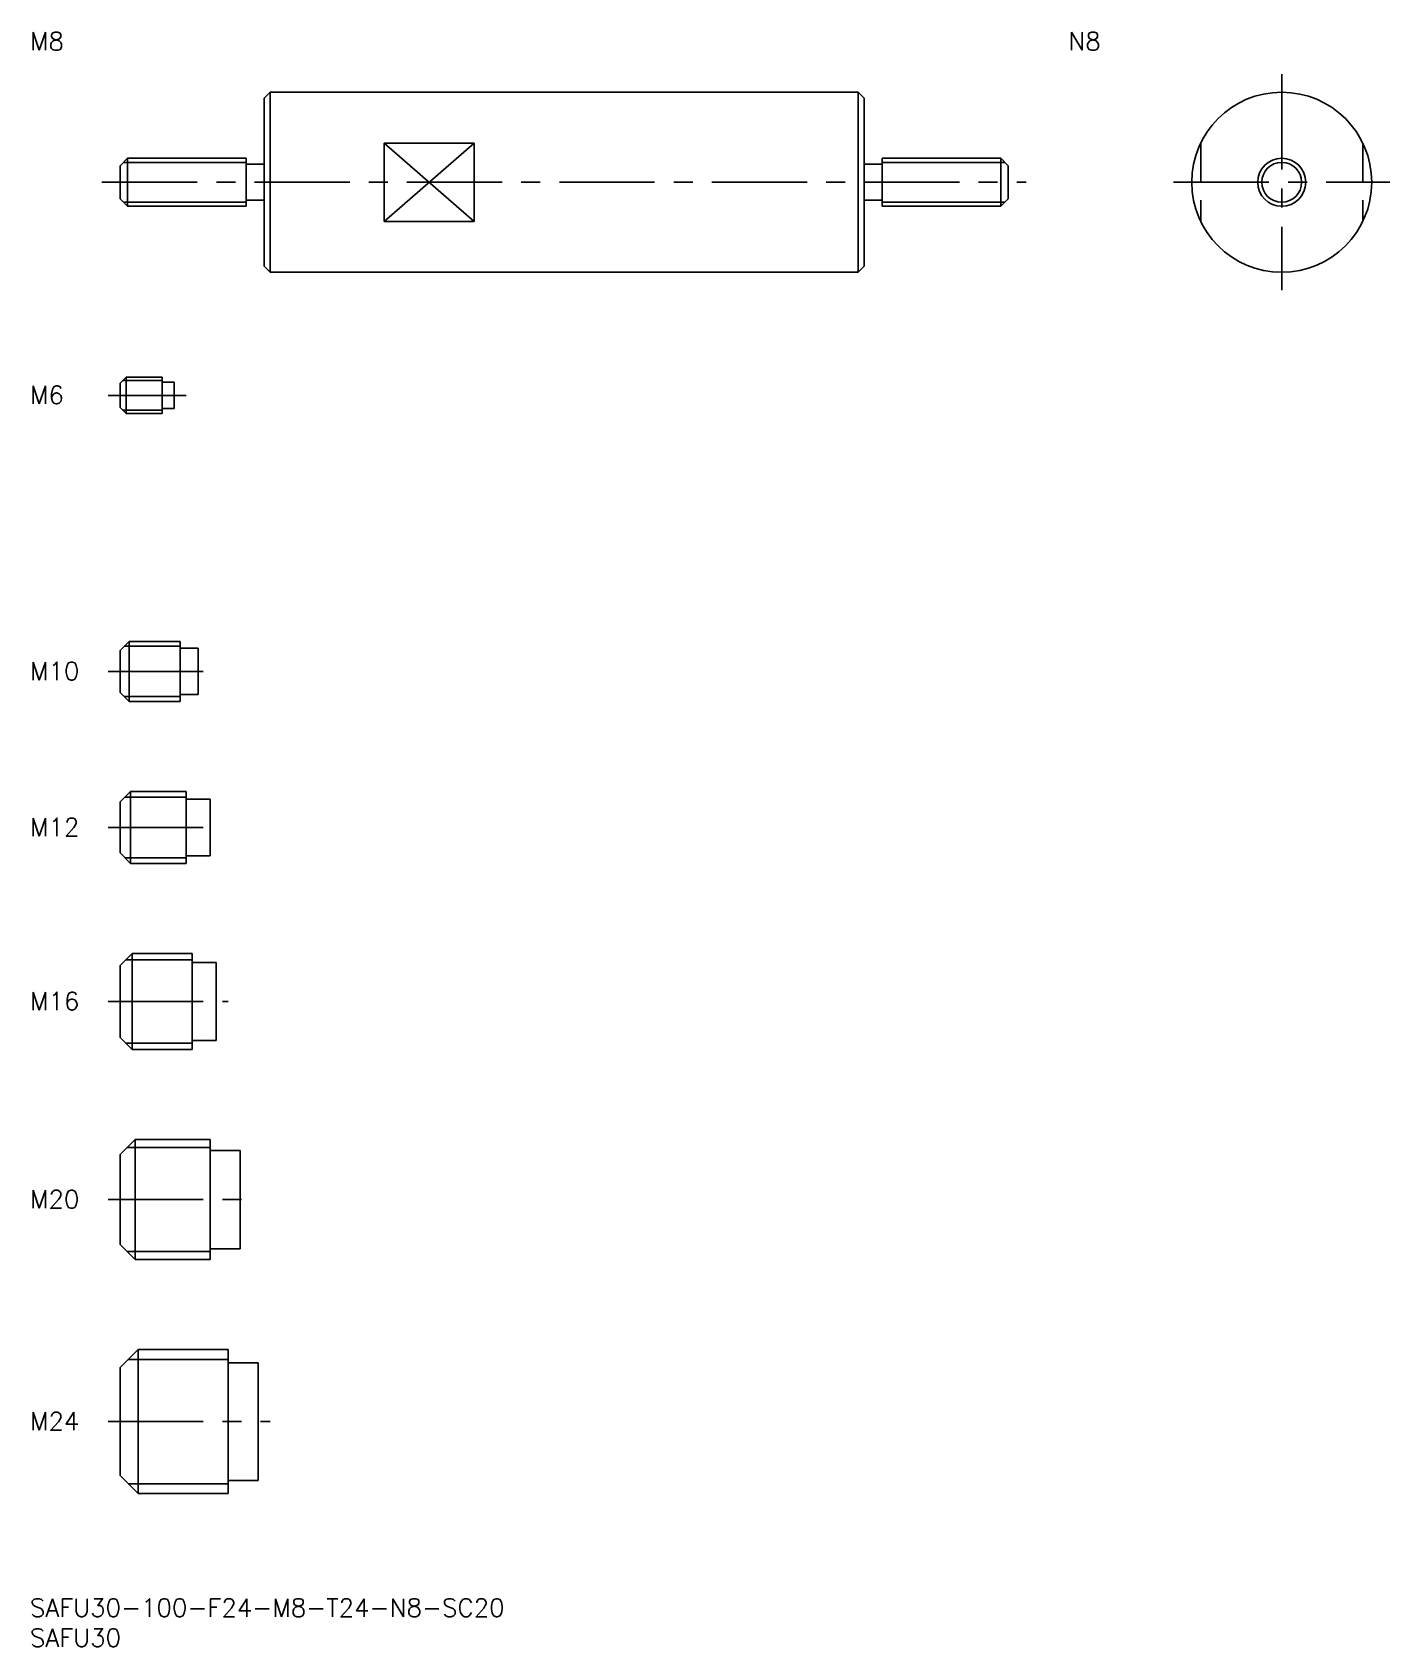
# Model space of a CAD drawing. Extents: x 0 to 227, y -8 to 261.
import ezdxf

# ---------------------------------------------------------------- set-up
doc = ezdxf.new("R2010")
doc.units = 0
doc.header["$LTSCALE"] = 0.5
doc.linetypes.add('CENTER', pattern=[50.8, 31.75, -6.35, 6.35, -6.35])
doc.linetypes.add('DASHED', pattern=[19.05, 12.7, -6.35])
for name, color, linetype in [('MSM_CENTER', 1, 'CENTER'), ('MSM_CONTINUOUS', 7, 'CONTINUOUS'), ('MSM_DASHED', 4, 'DASHED'), ('MSM_NARROW', 5, 'CONTINUOUS'), ('MSM_PART_NUMBER', 7, 'CONTINUOUS')]:
    doc.layers.add(name, color=color, linetype=linetype)
doc.styles.get("Standard").update_dxf_attribs({"font": 'txt.shx', "height": 1, "bigfont": 'bigfont.shx'})

# ---------------------------------------------------------------- blocks, each defined once
blk = doc.blocks.new('*U18')
at = {"layer": 'MSM_PART_NUMBER'}
blk.add_text('SAFU30-100-F24-M8-T24-N8-SC20', height=3, dxfattribs=at).set_placement((0, -3))
blk = doc.blocks.new('*U19')
at = {"layer": 'MSM_PART_NUMBER'}
blk.add_text('SAFU30', height=3, dxfattribs=at).set_placement((0, -8))
blk = doc.blocks.new('*U20')
at = {"layer": 'MSM_PART_NUMBER'}
blk.add_text('M24', height=3, dxfattribs=at).set_placement((0, 28.06))
blk = doc.blocks.new('*U21')
at = {"layer": 'MSM_PART_NUMBER'}
blk.add_text('M20', height=3, dxfattribs=at).set_placement((0, 65.06))
blk = doc.blocks.new('*U22')
at = {"layer": 'MSM_PART_NUMBER'}
blk.add_text('M16', height=3, dxfattribs=at).set_placement((0, 98.06))
blk = doc.blocks.new('*U23')
at = {"layer": 'MSM_PART_NUMBER'}
blk.add_text('M12', height=3, dxfattribs=at).set_placement((0, 127.06))
blk = doc.blocks.new('*U24')
at = {"layer": 'MSM_PART_NUMBER'}
blk.add_text('M10', height=3, dxfattribs=at).set_placement((0, 153.06))
blk = doc.blocks.new('*U25')
at = {"layer": 'MSM_PART_NUMBER'}
blk.add_text('M8', height=3, dxfattribs=at).set_placement((0, 257.99))
blk = doc.blocks.new('*U26')
at = {"layer": 'MSM_PART_NUMBER'}
blk.add_text('M6', height=3, dxfattribs=at).set_placement((0, 199.06))
blk = doc.blocks.new('*U27')
at = {"layer": 'MSM_PART_NUMBER'}
blk.add_text('N8', height=3, dxfattribs=at).set_placement((173, 257.99))

msp = doc.modelspace()

# ---------------------------------------------------------------- linework, layer by layer
at = {"layer": 'MSM_CENTER'}
for p, q in [((208.55, 254), (208.55, 218)), ((12, 236), (166, 236)), ((190.55, 236), (226.55, 236)), ((13, 200.5), (26, 200.5)), ((13, 154.5), (30, 154.5)), ((13, 128.5), (32, 128.5)), ((13, 99.5), (33, 99.5)), ((13, 66.5), (37, 66.5)), ((13, 29.5), (40, 29.5))]:
    msp.add_line(p, q, dxfattribs=at)
at = {"layer": 'MSM_CONTINUOUS'}
for p, q in [((40, 251), (39, 250)), ((40, 251), (138, 251)), ((40, 251), (40, 221)), ((138, 251), (139, 250)), ((138, 221), (138, 251)), ((39, 222), (39, 250)), ((139, 250), (139, 222)), ((74, 242.54), (59, 242.54)), ((59, 242.54), (59, 229.46)), ((74, 229.46), (74, 242.54)), ((16.25, 240), (15, 238.75)), ((36, 240), (16.25, 240)), ((16.25, 240), (16.25, 232)), ((36, 240), (36, 232)), ((142, 240), (161.75, 240)), ((142, 240), (142, 232)), ((161.75, 240), (163, 238.75)), ((161.75, 240), (161.75, 232)), ((15, 233.25), (15, 238.75)), ((36, 239), (39, 239)), ((142, 239), (139, 239)), ((163, 233.25), (163, 238.75)), ((16.25, 232), (15, 233.25)), ((36, 232), (16.25, 232)), ((36, 233), (39, 233)), ((142, 233), (139, 233)), ((142, 232), (161.75, 232)), ((161.75, 232), (163, 233.25)), ((74, 229.46), (59, 229.46)), ((39, 222), (40, 221)), ((40, 221), (138, 221)), ((138, 221), (139, 222)), ((16, 203.5), (15, 202.5)), ((15, 202.5), (15, 198.5)), ((22, 203.5), (16, 203.5)), ((16, 203.5), (16, 197.5)), ((22, 203.5), (22, 197.5)), ((22, 202.7), (24, 202.7)), ((24, 202.7), (24, 198.3)), ((16, 197.5), (15, 198.5)), ((22, 197.5), (16, 197.5)), ((22, 198.3), (24, 198.3)), ((16.5, 159.5), (15, 158)), ((25, 159.5), (16.5, 159.5)), ((16.5, 159.5), (16.5, 149.5)), ((25, 159.5), (25, 149.5)), ((15, 151), (15, 158)), ((25, 158.35), (28, 158.35)), ((28, 158.35), (28, 150.65)), ((16.5, 149.5), (15, 151)), ((25, 150.65), (28, 150.65)), ((25, 149.5), (16.5, 149.5)), ((16.75, 134.5), (15, 132.75)), ((26, 134.5), (16.75, 134.5)), ((16.75, 134.5), (16.75, 122.5)), ((26, 122.5), (26, 134.5)), ((15, 124.25), (15, 132.75)), ((26, 133.2), (30, 133.2)), ((30, 123.8), (30, 133.2)), ((16.75, 122.5), (15, 124.25)), ((26, 123.8), (30, 123.8)), ((26, 122.5), (16.75, 122.5)), ((17, 107.5), (15, 105.5)), ((15, 93.5), (15, 105.5)), ((27, 107.5), (17, 107.5)), ((17, 91.5), (17, 107.5)), ((27, 107.5), (27, 91.5)), ((27, 106), (31, 106)), ((31, 106), (31, 93)), ((17, 91.5), (15, 93.5)), ((27, 91.5), (17, 91.5)), ((27, 93), (31, 93)), ((17.5, 76.5), (15, 74)), ((30, 76.5), (17.5, 76.5)), ((17.5, 76.5), (17.5, 56.5)), ((30, 76.5), (30, 56.5)), ((15, 59), (15, 74)), ((30, 74.7), (35, 74.7)), ((35, 74.7), (35, 58.3)), ((17.5, 56.5), (15, 59)), ((30, 56.5), (17.5, 56.5)), ((30, 58.3), (35, 58.3)), ((18, 41.5), (15, 38.5)), ((33, 41.5), (18, 41.5)), ((18, 17.5), (18, 41.5)), ((33, 41.5), (33, 17.5)), ((15, 20.5), (15, 38.5)), ((33, 39.3), (38, 39.3)), ((38, 39.3), (38, 19.7)), ((18, 17.5), (15, 20.5)), ((33, 19.7), (38, 19.7)), ((33, 17.5), (18, 17.5))]:
    msp.add_line(p, q, dxfattribs=at)
for radius in [15, 4]:
    msp.add_circle((208.55, 236), radius, dxfattribs=at)
at = {"layer": 'MSM_DASHED'}
for p, q in [((195.05, 242.54), (195.05, 229.46)), ((222.05, 242.54), (222.05, 229.46))]:
    msp.add_line(p, q, dxfattribs=at)
at = {"layer": 'MSM_NARROW'}
for p, q in [((59, 242.54), (74, 229.46)), ((59, 229.46), (74, 242.54)), ((36, 239.32), (15.57, 239.32)), ((142, 239.32), (162.43, 239.32)), ((36, 232.68), (15.57, 232.68)), ((142, 232.68), (162.43, 232.68)), ((22, 202.96), (15.46, 202.96)), ((22, 198.04), (15.46, 198.04)), ((25, 158.69), (15.69, 158.69)), ((25, 150.31), (15.69, 150.31)), ((26, 133.55), (15.8, 133.55)), ((26, 123.45), (15.8, 123.45)), ((27, 106.42), (15.92, 106.42)), ((27, 92.58), (15.92, 92.58)), ((30, 75.15), (16.15, 75.15)), ((30, 57.85), (16.15, 57.85)), ((33, 39.88), (16.38, 39.88)), ((33, 19.12), (16.38, 19.12))]:
    msp.add_line(p, q, dxfattribs=at)
msp.add_circle((208.55, 236), 3.32, dxfattribs=at)

# ---------------------------------------------------------------- block references
at = {"layer": 'MSM_CONTINUOUS'}
for name in ['*U25', '*U27', '*U26', '*U24', '*U23', '*U22', '*U21', '*U20', '*U18', '*U19']:
    msp.add_blockref(name, (0, 0), dxfattribs=at)

doc.saveas('drawing.dxf')
